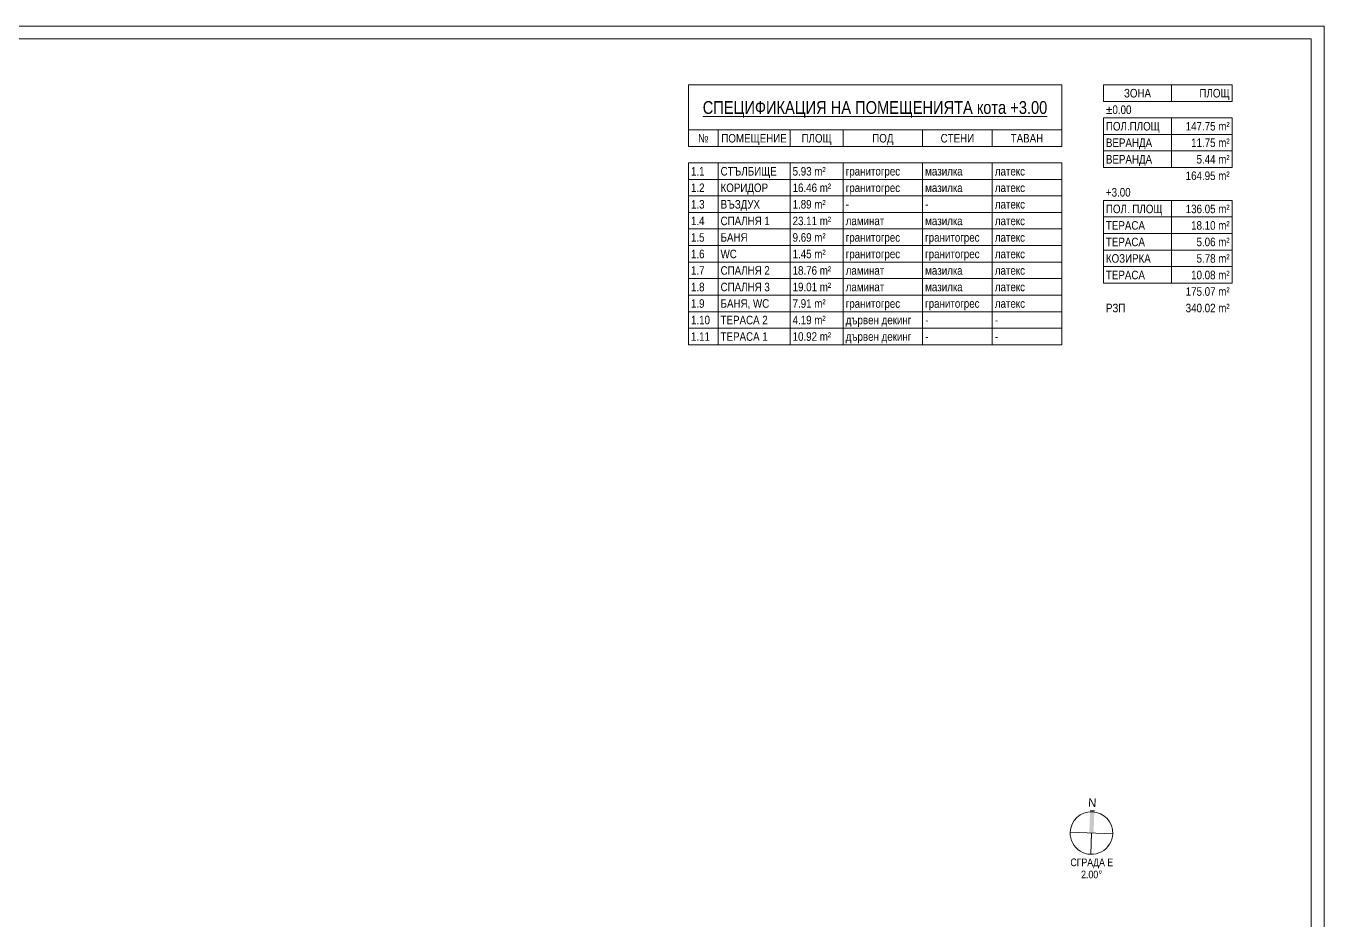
# Model space of a CAD drawing. Header units: centimetres. Extents: x -1171 to 1879, y -1117 to 983.
# Drawn here: x 354 to 1879, y -67 to 983 of the extents above; entities that cross this region are included whole.
import ezdxf

# ---------------------------------------------------------------- set-up
doc = ezdxf.new("R2010")
doc.units = ezdxf.units.CM
for name, color, linetype, lineweight in [('A-ANNO-NOTE', 7, 'Continuous', 9), ('A-DETL-THIN', 7, 'Continuous', 9), ('G-ANNO-SCHD', 7, 'Continuous', 9), ('G-ANNO-TTLB', 7, 'Continuous', 9)]:
    doc.layers.add(name, color=color, linetype=linetype, lineweight=lineweight)
doc.styles.add('Arial Narrow_1', font='ARIALN.TTF', dxfattribs={"height": 0.3})
doc.styles.add('Arial Narrow_2', font='ARIALN.TTF', dxfattribs={"height": 0.2})
doc.styles.add('Arial Narrow_3', font='ARIALN.TTF', dxfattribs={"height": 0.18})
doc.styles.add('Bahnschrift', font='bahnschrift.ttf', dxfattribs={"height": 0.2})

# ---------------------------------------------------------------- blocks, each defined once
blk = doc.blocks.new('TEC_ОФИЦИАЛНА РАМКА - TEC_ОФИЦИАЛНА РАМКА-2548454-СГРАДА ТИП III - РАЗПРЕДЕЛЕНИЕ _3_00')
at = {"layer": 'G-ANNO-TTLB'}
for p, q in [((41.621, 37.554), (-19.379, 37.554)), ((41.621, -4.446), (41.621, 37.554)), ((-17.129, 37.254), (41.321, 37.254)), ((41.321, 37.254), (41.321, -4.146))]:
    blk.add_line(p, q, dxfattribs=at)
blk = doc.blocks.new('SPECIAL NORTH - SPECIAL NORTH-2519578-СГРАДА ТИП III - РАЗПРЕДЕЛЕНИЕ _3_00')
at = {"layer": 'A-ANNO-NOTE'}
blk.add_hatch(color=256, dxfattribs=at).paths.add_polyline_path([(-0.05, 0.002), (-0.032, 0.524), (0.068, 0.52), (0.05, -0.002)])
for p, q in [((0.068, 0.52), (-0.032, 0.524)), ((-0.5, 0.017), (0.499, -0.017)), ((0, 0), (-0.018, -0.5))]:
    blk.add_line(p, q, dxfattribs=at)
for start, end in [(358, 178), (178, 358)]:
    blk.add_arc((0, 0), 0.5, start, end, dxfattribs=at)
at = {"layer": 'A-ANNO-NOTE', "insert": (-0.073, 0.817), "char_height": 0.2, "width": 0.20705, "attachment_point": 1, "rotation": 358, "line_spacing_factor": 0.936439, "style": 'Bahnschrift'}
blk.add_mtext('\\pt0.1,0.2,0.3,0.4,0.5,0.6,0.7,0.8,0.9,1,1.1,1.2,1.3,1.4,1.5,1.6,1.7,1.8,1.9,2,2.1,2.2,2.3,2.4,2.5,2.6,2.7,2.8,2.9,3,3.1,3.2;N', dxfattribs=at)

msp = doc.modelspace()

# ---------------------------------------------------------------- block references
at = {"layer": 'G-ANNO-TTLB', "xscale": 50, "yscale": 50, "zscale": 50}
msp.add_blockref('TEC_ОФИЦИАЛНА РАМКА - TEC_ОФИЦИАЛНА РАМКА-2548454-СГРАДА ТИП III - РАЗПРЕДЕЛЕНИЕ _3_00', (-201.8, -894.7), dxfattribs=at)

# ---------------------------------------------------------------- next in the draw order: linework, layer by layer
at = {"layer": 'A-DETL-THIN'}
for p, q in [((1132.5, 913.9), (1132.5, 861)), ((1571, 913.9), (1132.5, 913.9)), ((1571, 861), (1571, 913.9)), ((1700.1, 913.9), (1620, 913.9)), ((1620, 913.9), (1620, 894.5)), ((1771.3, 913.9), (1700.1, 913.9)), ((1700.1, 913.9), (1700.1, 894.5)), ((1771.3, 913.9), (1771.3, 894.5)), ((1700.1, 894.5), (1620, 894.5)), ((1771.3, 894.5), (1700.1, 894.5)), ((1700.1, 875.1), (1620, 875.1)), ((1620, 875.1), (1620, 855.7)), ((1771.3, 875.1), (1700.1, 875.1)), ((1700.1, 875.1), (1700.1, 855.7)), ((1771.3, 875.1), (1771.3, 855.7)), ((1132.5, 861), (1132.5, 841.6)), ((1132.5, 861), (1571, 861)), ((1167.3, 861), (1167.3, 841.6)), ((1251.9, 861), (1251.9, 841.6)), ((1314.3, 861), (1314.3, 841.6)), ((1407.6, 861), (1407.6, 841.6)), ((1489.5, 861), (1489.5, 841.6)), ((1571, 861), (1571, 841.6)), ((1700.1, 855.7), (1620, 855.7)), ((1620, 855.7), (1620, 836.3)), ((1771.3, 855.7), (1700.1, 855.7)), ((1700.1, 855.7), (1700.1, 836.3)), ((1771.3, 855.7), (1771.3, 836.3)), ((1167.3, 841.6), (1132.5, 841.6)), ((1251.9, 841.6), (1167.3, 841.6)), ((1314.3, 841.6), (1251.9, 841.6)), ((1407.6, 841.6), (1314.3, 841.6)), ((1489.5, 841.6), (1407.6, 841.6)), ((1571, 841.6), (1489.5, 841.6)), ((1700.1, 836.3), (1620, 836.3)), ((1620, 836.3), (1620, 816.9)), ((1771.3, 836.3), (1700.1, 836.3)), ((1700.1, 836.3), (1700.1, 816.9)), ((1771.3, 836.3), (1771.3, 816.9)), ((1167.3, 822.2), (1132.5, 822.2)), ((1132.5, 822.2), (1132.5, 802.8)), ((1251.9, 822.2), (1167.3, 822.2)), ((1167.3, 822.2), (1167.3, 802.8)), ((1314.3, 822.2), (1251.9, 822.2)), ((1251.9, 822.2), (1251.9, 802.8)), ((1407.6, 822.2), (1314.3, 822.2)), ((1314.3, 822.2), (1314.3, 802.8)), ((1489.5, 822.2), (1407.6, 822.2)), ((1407.6, 822.2), (1407.6, 802.8)), ((1571, 822.2), (1489.5, 822.2)), ((1489.5, 822.2), (1489.5, 802.8)), ((1571, 822.2), (1571, 802.8)), ((1700.1, 816.9), (1620, 816.9)), ((1771.3, 816.9), (1700.1, 816.9)), ((1167.3, 802.8), (1132.5, 802.8)), ((1132.5, 802.8), (1132.5, 783.4)), ((1251.9, 802.8), (1167.3, 802.8)), ((1167.3, 802.8), (1167.3, 783.4)), ((1314.3, 802.8), (1251.9, 802.8)), ((1251.9, 802.8), (1251.9, 783.4)), ((1407.6, 802.8), (1314.3, 802.8)), ((1314.3, 802.8), (1314.3, 783.4)), ((1489.5, 802.8), (1407.6, 802.8)), ((1407.6, 802.8), (1407.6, 783.4)), ((1571, 802.8), (1489.5, 802.8)), ((1489.5, 802.8), (1489.5, 783.4)), ((1571, 802.8), (1571, 783.4)), ((1167.3, 783.4), (1132.5, 783.4)), ((1132.5, 783.4), (1132.5, 764)), ((1251.9, 783.4), (1167.3, 783.4)), ((1167.3, 783.4), (1167.3, 764)), ((1314.3, 783.4), (1251.9, 783.4)), ((1251.9, 783.4), (1251.9, 764)), ((1407.6, 783.4), (1314.3, 783.4)), ((1314.3, 783.4), (1314.3, 764)), ((1489.5, 783.4), (1407.6, 783.4)), ((1407.6, 783.4), (1407.6, 764)), ((1571, 783.4), (1489.5, 783.4)), ((1489.5, 783.4), (1489.5, 764)), ((1571, 783.4), (1571, 764)), ((1700.1, 778.1), (1620, 778.1)), ((1620, 778.1), (1620, 758.7)), ((1771.3, 778.1), (1700.1, 778.1)), ((1700.1, 778.1), (1700.1, 758.7)), ((1771.3, 778.1), (1771.3, 758.7)), ((1167.3, 764), (1132.5, 764)), ((1132.5, 764), (1132.5, 744.6)), ((1251.9, 764), (1167.3, 764)), ((1167.3, 764), (1167.3, 744.6)), ((1314.3, 764), (1251.9, 764)), ((1251.9, 764), (1251.9, 744.6)), ((1407.6, 764), (1314.3, 764)), ((1314.3, 764), (1314.3, 744.6)), ((1489.5, 764), (1407.6, 764)), ((1407.6, 764), (1407.6, 744.6)), ((1571, 764), (1489.5, 764)), ((1489.5, 764), (1489.5, 744.6)), ((1571, 764), (1571, 744.6)), ((1700.1, 758.7), (1620, 758.7)), ((1620, 758.7), (1620, 739.3)), ((1771.3, 758.7), (1700.1, 758.7)), ((1700.1, 758.7), (1700.1, 739.3)), ((1771.3, 758.7), (1771.3, 739.3)), ((1167.3, 744.6), (1132.5, 744.6)), ((1132.5, 744.6), (1132.5, 725.2)), ((1251.9, 744.6), (1167.3, 744.6)), ((1167.3, 744.6), (1167.3, 725.2)), ((1314.3, 744.6), (1251.9, 744.6)), ((1251.9, 744.6), (1251.9, 725.2)), ((1407.6, 744.6), (1314.3, 744.6)), ((1314.3, 744.6), (1314.3, 725.2)), ((1489.5, 744.6), (1407.6, 744.6)), ((1407.6, 744.6), (1407.6, 725.2)), ((1571, 744.6), (1489.5, 744.6)), ((1489.5, 744.6), (1489.5, 725.2)), ((1571, 744.6), (1571, 725.2)), ((1700.1, 739.3), (1620, 739.3)), ((1620, 739.3), (1620, 719.8)), ((1771.3, 739.3), (1700.1, 739.3)), ((1700.1, 739.3), (1700.1, 719.8)), ((1771.3, 739.3), (1771.3, 719.8)), ((1167.3, 725.2), (1132.5, 725.2)), ((1132.5, 725.2), (1132.5, 705.7)), ((1251.9, 725.2), (1167.3, 725.2)), ((1167.3, 725.2), (1167.3, 705.7)), ((1314.3, 725.2), (1251.9, 725.2)), ((1251.9, 725.2), (1251.9, 705.7)), ((1407.6, 725.2), (1314.3, 725.2)), ((1314.3, 725.2), (1314.3, 705.7)), ((1489.5, 725.2), (1407.6, 725.2)), ((1407.6, 725.2), (1407.6, 705.7)), ((1571, 725.2), (1489.5, 725.2)), ((1489.5, 725.2), (1489.5, 705.7)), ((1571, 725.2), (1571, 705.7)), ((1700.1, 719.8), (1620, 719.8)), ((1620, 719.8), (1620, 700.4)), ((1771.3, 719.8), (1700.1, 719.8)), ((1700.1, 719.8), (1700.1, 700.4)), ((1771.3, 719.8), (1771.3, 700.4)), ((1167.3, 705.7), (1132.5, 705.7)), ((1132.5, 705.7), (1132.5, 686.3)), ((1251.9, 705.7), (1167.3, 705.7)), ((1167.3, 705.7), (1167.3, 686.3)), ((1314.3, 705.7), (1251.9, 705.7)), ((1251.9, 705.7), (1251.9, 686.3)), ((1407.6, 705.7), (1314.3, 705.7)), ((1314.3, 705.7), (1314.3, 686.3)), ((1489.5, 705.7), (1407.6, 705.7)), ((1407.6, 705.7), (1407.6, 686.3)), ((1571, 705.7), (1489.5, 705.7)), ((1489.5, 705.7), (1489.5, 686.3)), ((1571, 705.7), (1571, 686.3)), ((1167.3, 686.3), (1132.5, 686.3)), ((1132.5, 686.3), (1132.5, 666.9)), ((1251.9, 686.3), (1167.3, 686.3)), ((1167.3, 686.3), (1167.3, 666.9)), ((1314.3, 686.3), (1251.9, 686.3)), ((1251.9, 686.3), (1251.9, 666.9)), ((1407.6, 686.3), (1314.3, 686.3)), ((1314.3, 686.3), (1314.3, 666.9)), ((1489.5, 686.3), (1407.6, 686.3)), ((1407.6, 686.3), (1407.6, 666.9)), ((1571, 686.3), (1489.5, 686.3)), ((1489.5, 686.3), (1489.5, 666.9)), ((1571, 686.3), (1571, 666.9)), ((1700.1, 700.4), (1620, 700.4)), ((1620, 700.4), (1620, 681)), ((1771.3, 700.4), (1700.1, 700.4)), ((1700.1, 700.4), (1700.1, 681)), ((1771.3, 700.4), (1771.3, 681)), ((1700.1, 681), (1620, 681)), ((1771.3, 681), (1700.1, 681)), ((1167.3, 666.9), (1132.5, 666.9)), ((1132.5, 666.9), (1132.5, 647.5)), ((1251.9, 666.9), (1167.3, 666.9)), ((1167.3, 666.9), (1167.3, 647.5)), ((1314.3, 666.9), (1251.9, 666.9)), ((1251.9, 666.9), (1251.9, 647.5)), ((1407.6, 666.9), (1314.3, 666.9)), ((1314.3, 666.9), (1314.3, 647.5)), ((1489.5, 666.9), (1407.6, 666.9)), ((1407.6, 666.9), (1407.6, 647.5)), ((1571, 666.9), (1489.5, 666.9)), ((1489.5, 666.9), (1489.5, 647.5)), ((1571, 666.9), (1571, 647.5)), ((1167.3, 647.5), (1132.5, 647.5)), ((1132.5, 647.5), (1132.5, 628.1)), ((1251.9, 647.5), (1167.3, 647.5)), ((1167.3, 647.5), (1167.3, 628.1)), ((1314.3, 647.5), (1251.9, 647.5)), ((1251.9, 647.5), (1251.9, 628.1)), ((1407.6, 647.5), (1314.3, 647.5)), ((1314.3, 647.5), (1314.3, 628.1)), ((1489.5, 647.5), (1407.6, 647.5)), ((1407.6, 647.5), (1407.6, 628.1)), ((1571, 647.5), (1489.5, 647.5)), ((1489.5, 647.5), (1489.5, 628.1)), ((1571, 647.5), (1571, 628.1)), ((1167.3, 628.1), (1132.5, 628.1)), ((1132.5, 628.1), (1132.5, 608.7)), ((1251.9, 628.1), (1167.3, 628.1)), ((1167.3, 628.1), (1167.3, 608.7)), ((1314.3, 628.1), (1251.9, 628.1)), ((1251.9, 628.1), (1251.9, 608.7)), ((1407.6, 628.1), (1314.3, 628.1)), ((1314.3, 628.1), (1314.3, 608.7)), ((1489.5, 628.1), (1407.6, 628.1)), ((1407.6, 628.1), (1407.6, 608.7)), ((1571, 628.1), (1489.5, 628.1)), ((1489.5, 628.1), (1489.5, 608.7)), ((1571, 628.1), (1571, 608.7)), ((1167.3, 608.7), (1132.5, 608.7)), ((1251.9, 608.7), (1167.3, 608.7)), ((1314.3, 608.7), (1251.9, 608.7)), ((1407.6, 608.7), (1314.3, 608.7)), ((1489.5, 608.7), (1407.6, 608.7)), ((1571, 608.7), (1489.5, 608.7))]:
    msp.add_line(p, q, dxfattribs=at)

# ---------------------------------------------------------------- next in the draw order: block references
at = {"layer": 'A-ANNO-NOTE', "xscale": 50, "yscale": 50, "zscale": 50}
msp.add_blockref('SPECIAL NORTH - SPECIAL NORTH-2519578-СГРАДА ТИП III - РАЗПРЕДЕЛЕНИЕ _3_00', (1606, 35.2), dxfattribs=at)

# ---------------------------------------------------------------- next in the draw order: texts
at = {"layer": 'A-ANNO-NOTE', "insert": (1606.4, -6.4), "char_height": 9, "width": 48.95, "attachment_point": 5, "line_spacing_factor": 0.949189, "style": 'Arial Narrow_3'}
msp.add_mtext('\\pt5.00004,9.99999,15.00003,19.99998,25.00002,29.99997,35.00001,39.99996,45,50.00004,54.99999,60.00003,64.99998,70.00002,74.99997,80.00001,84.99996,90,95.00004,99.99999,105.00003,109.99998,115.00002,119.99997,125.00001,129.99996,135,140.00004,144.99999,150.00003,154.99998,160.00002;{\\fArial Narrow|b0|i0|c204|p34;СГРАДА }E\\P2.00°', dxfattribs=at)
at = {"layer": 'G-ANNO-SCHD', "line_spacing_factor": 0.974696}
for s, insert, char_height, width, attachment_point, style in [('ЗОНА', (1660.1, 909.1), 10, 38.192, 2, 'Arial Narrow_2'), ('ПЛОЩ', (1768.3, 909.1), 10, 42.613, 3, 'Arial Narrow_2'), ('\\LСПЕЦИФИКАЦИЯ НА ПОМЕЩЕНИЯТА кота +3.00', (1351.7, 894.8), 15, 486.857, 2, 'Arial Narrow_1'), ('±0.00', (1623, 889.7), 10, 35.859, 1, 'Arial Narrow_2'), ('ПОЛ.ПЛОЩ', (1623, 870.3), 10, 76.139, 1, 'Arial Narrow_2'), ('147.75 m\\fArial Narrow|b0|i0|c238|p34|;²', (1768.3, 870.3), 10, 61.771, 3, 'Arial Narrow_2'), ('\\fArial Narrow|b0|i0|c204|p34|;№', (1149.9, 856.2), 10, 14.859, 2, 'Arial Narrow_2'), ('ПОМЕЩЕНИЕ', (1209.6, 856.2), 10, 92.594, 2, 'Arial Narrow_2'), ('ПЛОЩ', (1283.1, 856.2), 10, 42.613, 2, 'Arial Narrow_2'), ('ПОД', (1360.9, 856.2), 10, 29.964, 2, 'Arial Narrow_2'), ('СТЕНИ', (1448.5, 856.2), 10, 47.525, 2, 'Arial Narrow_2'), ('ТАВАН', (1530.2, 856.2), 10, 46.052, 2, 'Arial Narrow_2'), ('ВЕРАНДА', (1623, 850.9), 10, 65.332, 1, 'Arial Narrow_2'), ('11.75 m\\fArial Narrow|b0|i0|c238|p34|;²', (1768.3, 850.9), 10, 54.157, 3, 'Arial Narrow_2'), ('ВЕРАНДА', (1623, 831.5), 10, 65.332, 1, 'Arial Narrow_2'), ('5.44 m\\fArial Narrow|b0|i0|c238|p34|;²', (1768.3, 831.5), 10, 46.543, 3, 'Arial Narrow_2'), ('1.1', (1135.5, 817.4), 10, 19.035, 1, 'Arial Narrow_2'), ('СТЪЛБИЩЕ', (1170.3, 817.4), 10, 79.577, 1, 'Arial Narrow_2'), ('5.93 m\\fArial Narrow|b0|i0|c238|p34|;²', (1254.9, 817.4), 10, 46.543, 1, 'Arial Narrow_2'), ('гранитогрес', (1317.3, 817.4), 10, 76.63, 1, 'Arial Narrow_2'), ('мазилка', (1410.6, 817.4), 10, 52.683, 1, 'Arial Narrow_2'), ('латекс', (1492.5, 817.4), 10, 42.367, 1, 'Arial Narrow_2'), ('164.95 m\\fArial Narrow|b0|i0|c238|p34|;²', (1768.3, 812.1), 10, 61.771, 3, 'Arial Narrow_2'), ('1.2', (1135.5, 798), 10, 19.035, 1, 'Arial Narrow_2'), ('КОРИДОР', (1170.3, 798), 10, 67.051, 1, 'Arial Narrow_2'), ('16.46 m\\fArial Narrow|b0|i0|c238|p34|;²', (1254.9, 798), 10, 54.157, 1, 'Arial Narrow_2'), ('гранитогрес', (1317.3, 798), 10, 76.63, 1, 'Arial Narrow_2'), ('мазилка', (1410.6, 798), 10, 52.683, 1, 'Arial Narrow_2'), ('латекс', (1492.5, 798), 10, 42.367, 1, 'Arial Narrow_2'), ('1.3', (1135.5, 778.6), 10, 19.035, 1, 'Arial Narrow_2'), ('ВЪЗДУХ', (1170.3, 778.6), 10, 55.753, 1, 'Arial Narrow_2'), ('1.89 m\\fArial Narrow|b0|i0|c238|p34|;²', (1254.9, 778.6), 10, 46.543, 1, 'Arial Narrow_2'), ('+3.00', (1623, 792.7), 10, 34.754, 1, 'Arial Narrow_2'), ('\\fArial Narrow|b0|i0|c204|p34|;-', (1317.3, 778.6), 10, 4.544, 1, 'Arial Narrow_2'), ('\\fArial Narrow|b0|i0|c204|p34|;-', (1410.6, 778.6), 10, 4.544, 1, 'Arial Narrow_2'), ('латекс', (1492.5, 778.6), 10, 42.367, 1, 'Arial Narrow_2'), ('ПОЛ. ПЛОЩ', (1623, 773.2), 10, 79.946, 1, 'Arial Narrow_2'), ('136.05 m\\fArial Narrow|b0|i0|c238|p34|;²', (1768.3, 773.2), 10, 61.771, 3, 'Arial Narrow_2'), ('1.4', (1135.5, 759.1), 10, 19.035, 1, 'Arial Narrow_2'), ('СПАЛНЯ 1', (1170.3, 759.1), 10, 69.507, 1, 'Arial Narrow_2'), ('23.11 m\\fArial Narrow|b0|i0|c238|p34|;²', (1254.9, 759.1), 10, 54.157, 1, 'Arial Narrow_2'), ('ламинат', (1317.3, 759.1), 10, 54.279, 1, 'Arial Narrow_2'), ('мазилка', (1410.6, 759.1), 10, 52.683, 1, 'Arial Narrow_2'), ('латекс', (1492.5, 759.1), 10, 42.367, 1, 'Arial Narrow_2'), ('ТЕРАСА', (1623, 753.8), 10, 55.262, 1, 'Arial Narrow_2'), ('18.10 m\\fArial Narrow|b0|i0|c238|p34|;²', (1768.3, 753.8), 10, 54.157, 3, 'Arial Narrow_2'), ('1.5', (1135.5, 739.7), 10, 19.035, 1, 'Arial Narrow_2'), ('БАНЯ', (1170.3, 739.7), 10, 38.192, 1, 'Arial Narrow_2'), ('9.69 m\\fArial Narrow|b0|i0|c238|p34|;²', (1254.9, 739.7), 10, 46.543, 1, 'Arial Narrow_2'), ('гранитогрес', (1317.3, 739.7), 10, 76.63, 1, 'Arial Narrow_2'), ('гранитогрес', (1410.6, 739.7), 10, 76.63, 1, 'Arial Narrow_2'), ('латекс', (1492.5, 739.7), 10, 42.367, 1, 'Arial Narrow_2'), ('ТЕРАСА', (1623, 734.4), 10, 55.262, 1, 'Arial Narrow_2'), ('5.06 m\\fArial Narrow|b0|i0|c238|p34|;²', (1768.3, 734.4), 10, 46.543, 3, 'Arial Narrow_2'), ('1.6', (1135.5, 720.3), 10, 19.035, 1, 'Arial Narrow_2'), ('WC', (1170.3, 720.3), 10, 22.964, 1, 'Arial Narrow_2'), ('1.45 m\\fArial Narrow|b0|i0|c238|p34|;²', (1254.9, 720.3), 10, 46.543, 1, 'Arial Narrow_2'), ('гранитогрес', (1317.3, 720.3), 10, 76.63, 1, 'Arial Narrow_2'), ('гранитогрес', (1410.6, 720.3), 10, 76.63, 1, 'Arial Narrow_2'), ('латекс', (1492.5, 720.3), 10, 42.367, 1, 'Arial Narrow_2'), ('КОЗИРКА', (1623, 715), 10, 63.367, 1, 'Arial Narrow_2'), ('5.78 m\\fArial Narrow|b0|i0|c238|p34|;²', (1768.3, 715), 10, 46.543, 3, 'Arial Narrow_2'), ('1.7', (1135.5, 700.9), 10, 19.035, 1, 'Arial Narrow_2'), ('СПАЛНЯ 2', (1170.3, 700.9), 10, 69.507, 1, 'Arial Narrow_2'), ('18.76 m\\fArial Narrow|b0|i0|c238|p34|;²', (1254.9, 700.9), 10, 54.157, 1, 'Arial Narrow_2'), ('ламинат', (1317.3, 700.9), 10, 54.279, 1, 'Arial Narrow_2'), ('мазилка', (1410.6, 700.9), 10, 52.683, 1, 'Arial Narrow_2'), ('латекс', (1492.5, 700.9), 10, 42.367, 1, 'Arial Narrow_2'), ('ТЕРАСА', (1623, 695.6), 10, 55.262, 1, 'Arial Narrow_2'), ('10.08 m\\fArial Narrow|b0|i0|c238|p34|;²', (1768.3, 695.6), 10, 54.157, 3, 'Arial Narrow_2'), ('1.8', (1135.5, 681.5), 10, 19.035, 1, 'Arial Narrow_2'), ('СПАЛНЯ 3', (1170.3, 681.5), 10, 69.507, 1, 'Arial Narrow_2'), ('19.01 m\\fArial Narrow|b0|i0|c238|p34|;²', (1254.9, 681.5), 10, 54.157, 1, 'Arial Narrow_2'), ('ламинат', (1317.3, 681.5), 10, 54.279, 1, 'Arial Narrow_2'), ('мазилка', (1410.6, 681.5), 10, 52.683, 1, 'Arial Narrow_2'), ('латекс', (1492.5, 681.5), 10, 42.367, 1, 'Arial Narrow_2'), ('175.07 m\\fArial Narrow|b0|i0|c238|p34|;²', (1768.3, 676.2), 10, 61.771, 3, 'Arial Narrow_2'), ('1.9', (1135.5, 662.1), 10, 19.035, 1, 'Arial Narrow_2'), ('БАНЯ, WC', (1170.3, 662.1), 10, 68.77, 1, 'Arial Narrow_2'), ('7.91 m\\fArial Narrow|b0|i0|c238|p34|;²', (1254.9, 662.1), 10, 46.543, 1, 'Arial Narrow_2'), ('гранитогрес', (1317.3, 662.1), 10, 76.63, 1, 'Arial Narrow_2'), ('гранитогрес', (1410.6, 662.1), 10, 76.63, 1, 'Arial Narrow_2'), ('латекс', (1492.5, 662.1), 10, 42.367, 1, 'Arial Narrow_2'), ('РЗП', (1623, 656.8), 10, 27.508, 1, 'Arial Narrow_2'), ('340.02 m\\fArial Narrow|b0|i0|c238|p34|;²', (1768.3, 656.8), 10, 61.771, 3, 'Arial Narrow_2'), ('1.10', (1135.5, 642.7), 10, 26.649, 1, 'Arial Narrow_2'), ('ТЕРАСА 2', (1170.3, 642.7), 10, 66.683, 1, 'Arial Narrow_2'), ('4.19 m\\fArial Narrow|b0|i0|c238|p34|;²', (1254.9, 642.7), 10, 46.543, 1, 'Arial Narrow_2'), ('дървен декинг', (1317.3, 642.7), 10, 92.594, 1, 'Arial Narrow_2'), ('\\fArial Narrow|b0|i0|c204|p34|;-', (1410.6, 642.7), 10, 4.544, 1, 'Arial Narrow_2'), ('\\fArial Narrow|b0|i0|c204|p34|;-', (1492.5, 642.7), 10, 4.544, 1, 'Arial Narrow_2'), ('1.11', (1135.5, 623.3), 10, 26.649, 1, 'Arial Narrow_2'), ('ТЕРАСА 1', (1170.3, 623.3), 10, 66.683, 1, 'Arial Narrow_2'), ('10.92 m\\fArial Narrow|b0|i0|c238|p34|;²', (1254.9, 623.3), 10, 54.157, 1, 'Arial Narrow_2'), ('дървен декинг', (1317.3, 623.3), 10, 92.594, 1, 'Arial Narrow_2'), ('\\fArial Narrow|b0|i0|c204|p34|;-', (1410.6, 623.3), 10, 4.544, 1, 'Arial Narrow_2'), ('\\fArial Narrow|b0|i0|c204|p34|;-', (1492.5, 623.3), 10, 4.544, 1, 'Arial Narrow_2')]:
    msp.add_mtext(s, dxfattribs=dict(at, insert=insert, char_height=char_height, width=width, attachment_point=attachment_point, style=style))

doc.saveas('drawing.dxf')
